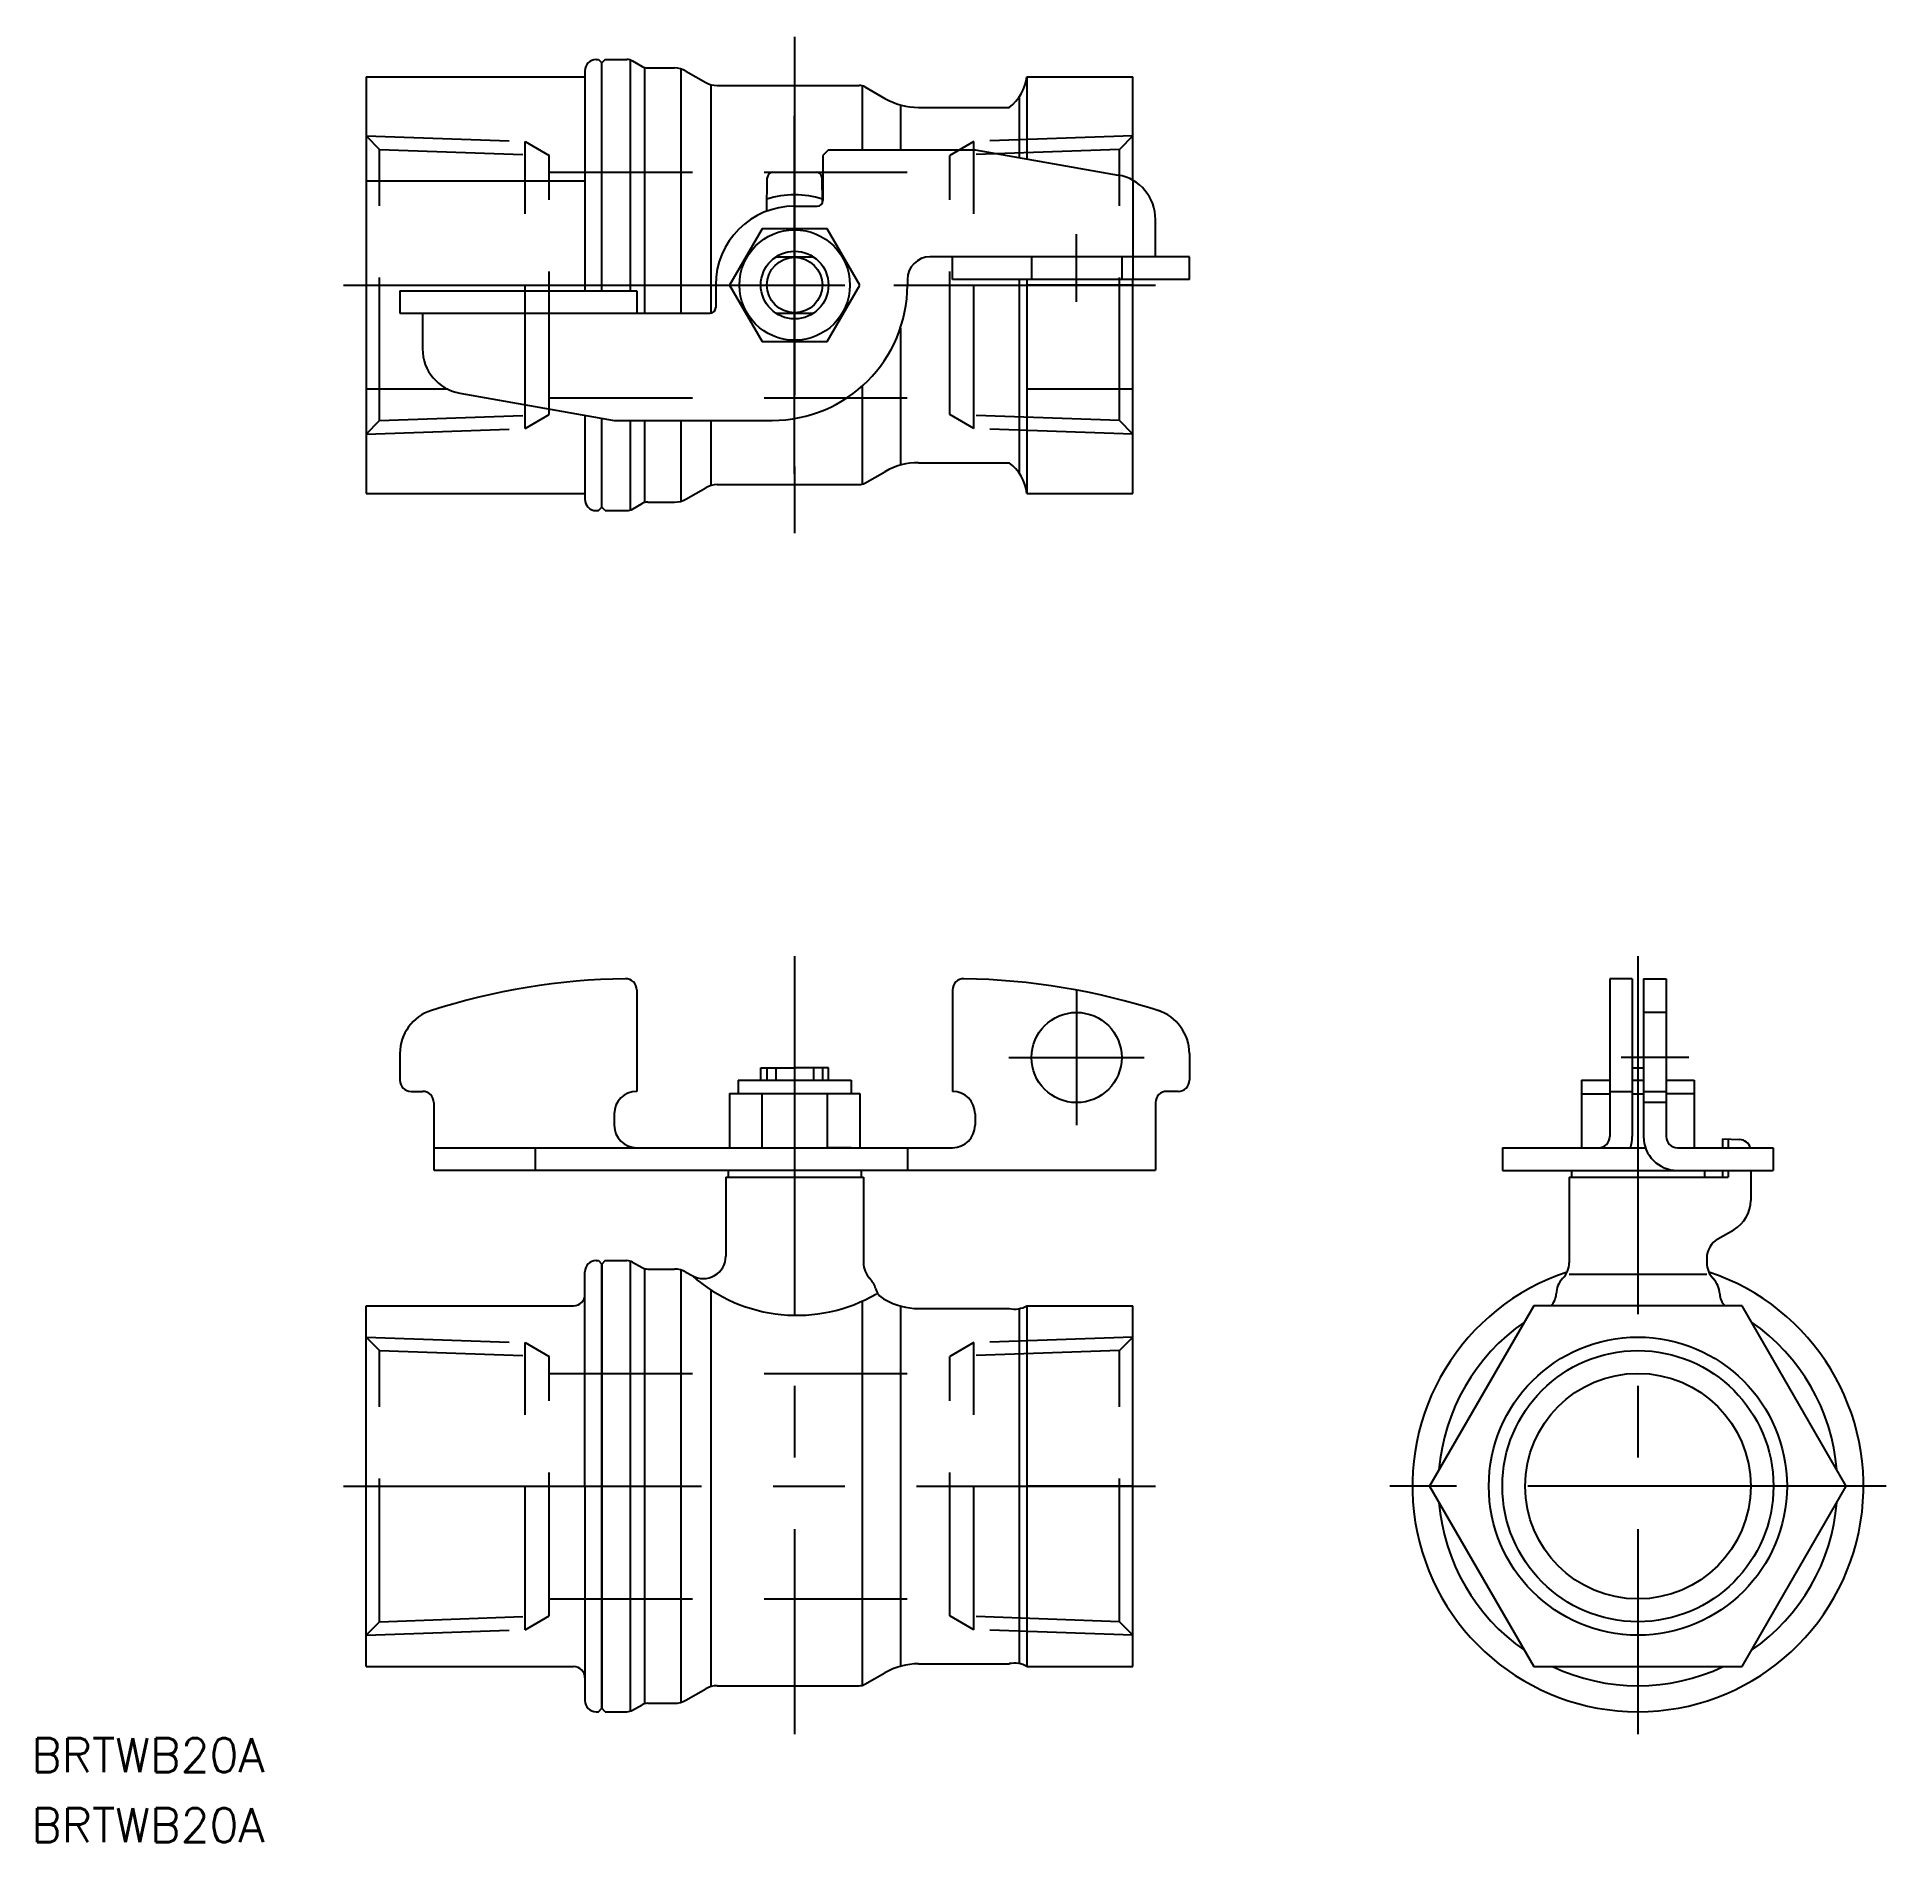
# Model space of a CAD drawing. Extents: x -142 to 22, y -32 to 129.
import ezdxf

# ---------------------------------------------------------------- set-up
doc = ezdxf.new("R2010")
doc.units = 0
doc.linetypes.add('CENTER', pattern=[50.8, 31.75, -6.35, 6.35, -6.35])
doc.linetypes.add('DASHED', pattern=[19.05, 12.7, -6.35])
doc.layers.get('0').update_dxf_attribs({"linetype": 'CONTINUOUS'})
doc.layers.add('CENTER', color=1, linetype='CENTER')
doc.styles.get("Standard").update_dxf_attribs({"font": 'txt.shx', "height": 3, "bigfont": 'bigfont.shx'})

msp = doc.modelspace()

# ---------------------------------------------------------------- linework, layer by layer
at = {"color": 7, "linetype": 'CONTINUOUS'}
for p, q in [((-92.38, 126.51), (-92.18, 126.51)), ((-92.18, 126.51), (-91.88, 126.21)), ((-91.58, 126.51), (-91.88, 126.21)), ((-91.58, 126.51), (-89.65, 126.51)), ((-89.38, 126.47), (-89.38, 106.01)), ((-89.15, 126.38), (-88.31, 125.89)), ((-112.78, 124.98), (-93.38, 124.98)), ((-112.78, 124.98), (-112.78, 88.03)), ((-93.38, 125.51), (-93.38, 106.01)), ((-91.88, 106.01), (-91.88, 126.21)), ((-88.08, 125.76), (-88.08, 104.01)), ((-87.81, 125.76), (-85.42, 125.76)), ((-84.88, 125.69), (-84.88, 104.01)), ((-84.42, 125.49), (-82.66, 124.48)), ((-54.18, 124.98), (-44.78, 124.98)), ((-54.18, 124.98), (-54.18, 117.7)), ((-44.78, 115.8), (-44.78, 124.98)), ((-82.2, 124.28), (-82.2, 104.01)), ((-81.66, 124.21), (-69.05, 124.21)), ((-68.78, 124.17), (-68.78, 118.51)), ((-68.55, 124.08), (-66.79, 123.06)), ((-54.87, 123.16), (-54.87, 117.82)), ((-65.4, 122.48), (-65.4, 118.51)), ((-63.79, 122.26), (-55.74, 122.26)), ((-71.78, 118.51), (-72.28, 118.01)), ((-71.78, 118.51), (-58.78, 118.51)), ((-65.68, 118.51), (-59.38, 118.51)), ((-58.78, 118.51), (-46.09, 116.27)), ((-76.71, 116.51), (-72.85, 116.51)), ((-72.28, 118.01), (-72.28, 114.01)), ((-112.78, 115.75), (-93.38, 115.75)), ((-77.26, 113.05), (-77.21, 116.02)), ((-72.31, 113.84), (-72.35, 116.02)), ((-74.78, 113.51), (-72.78, 113.51)), ((-77.67, 111.51), (-80.55, 106.51)), ((-71.89, 111.51), (-77.67, 111.51)), ((-69.01, 106.51), (-71.89, 111.51)), ((-42.78, 109.01), (-42.78, 112.33)), ((-76.44, 109.01), (-73.12, 109.01)), ((-39.78, 109.01), (-62.78, 109.01)), ((-60.78, 107.01), (-60.78, 109.01)), ((-39.78, 107.01), (-39.78, 109.01)), ((-64.78, 107.01), (-64.78, 106.51)), ((-39.78, 107.01), (-60.78, 107.01)), ((-54.87, 107.01), (-54.87, 89.86)), ((-54.18, 107.01), (-54.18, 88.03)), ((-44.78, 88.03), (-44.78, 107.01)), ((-109.78, 106.01), (-109.78, 104.01)), ((-109.78, 106.01), (-88.78, 106.01)), ((-88.78, 106.01), (-88.78, 104.01)), ((-81.78, 106.51), (-81.78, 104.51)), ((-80.55, 106.51), (-77.67, 101.51)), ((-71.89, 101.51), (-69.01, 106.51)), ((-44.78, 106.51), (-54.18, 106.51)), ((-109.78, 104.01), (-82.28, 104.01)), ((-107.78, 104.01), (-107.78, 100.86)), ((-76.44, 104.01), (-73.12, 104.01)), ((-65.4, 102.69), (-65.4, 90.54)), ((-77.67, 101.51), (-71.89, 101.51)), ((-105.54, 97.27), (-112.78, 97.27)), ((-104.48, 96.92), (-90.78, 94.51)), ((-68.78, 97.57), (-68.78, 88.85)), ((-44.78, 97.27), (-54.18, 97.27)), ((-93.38, 94.97), (-93.38, 87.51)), ((-91.88, 86.81), (-91.88, 94.7)), ((-90.78, 94.51), (-76.78, 94.51)), ((-89.38, 94.51), (-89.38, 86.55)), ((-88.08, 94.51), (-88.08, 87.22)), ((-84.88, 94.51), (-84.88, 87.33)), ((-82.2, 94.51), (-82.2, 88.74)), ((-63.79, 90.76), (-55.74, 90.76)), ((-81.66, 88.81), (-69.05, 88.81)), ((-68.55, 88.94), (-66.79, 89.96)), ((-112.78, 88.03), (-93.38, 88.03)), ((-89.15, 86.64), (-88.31, 87.13)), ((-87.81, 87.26), (-85.42, 87.26)), ((-84.42, 87.53), (-82.66, 88.54)), ((-54.18, 88.03), (-44.78, 88.03)), ((-92.38, 86.51), (-92.18, 86.51)), ((-92.18, 86.51), (-91.88, 86.81)), ((-91.58, 86.51), (-91.88, 86.81)), ((-91.58, 86.51), (-89.65, 86.51)), ((-2.5, 45), (-2.5, 31)), ((-0.5, 45), (-2.5, 45)), ((-0.5, 45), (-0.5, 31)), ((0.5, 45), (0.5, 31)), ((0.5, 45), (2.5, 45)), ((2.5, 45), (2.5, 31)), ((-88.78, 44), (-88.78, 35.01)), ((-60.78, 44), (-60.78, 35.01)), ((-109.78, 38.37), (-109.78, 36.01)), ((-39.78, 38.37), (-39.78, 36.01)), ((-77.78, 37.11), (-74.78, 37.11)), ((-77.78, 36.01), (-77.78, 37.11)), ((-76.44, 37.11), (-76.44, 36.01)), ((-71.78, 37.11), (-74.78, 37.11)), ((-73.12, 37.11), (-73.12, 36.01)), ((-71.78, 36.01), (-71.78, 37.11)), ((-0.5, 37.1), (0.5, 37.1)), ((-108.78, 35.01), (-107.78, 35.01)), ((-80.55, 34.81), (-69.01, 34.81)), ((-80.55, 34.81), (-80.55, 30.01)), ((-79.78, 36.01), (-69.78, 36.01)), ((-79.78, 36.01), (-79.78, 34.81)), ((-77.67, 30.01), (-77.67, 34.81)), ((-71.89, 34.81), (-71.89, 30.01)), ((-69.78, 36.01), (-69.78, 34.81)), ((-69.01, 34.81), (-69.01, 30.01)), ((-40.78, 35.01), (-41.78, 35.01)), ((-5, 36), (-5, 30)), ((-5, 36), (-2.5, 36)), ((-5, 34.8), (-2.5, 34.8)), ((-2.5, 35), (-0.5, 35)), ((-0.5, 36), (0.5, 36)), ((-0.5, 34.8), (0.5, 34.8)), ((0, 35.5), (0, 30)), ((0.5, 35), (2.5, 35)), ((2.5, 36), (5, 36)), ((5, 34.8), (2.5, 34.8)), ((5, 36), (5, 30)), ((-106.78, 34.01), (-106.78, 28.01)), ((-90.78, 33.01), (-90.78, 32.01)), ((-58.78, 33.01), (-58.78, 32.01)), ((-42.78, 34.01), (-42.78, 28.01)), ((-106.78, 30.01), (-74.78, 30.01)), ((-97.78, 30.01), (-97.78, 28.01)), ((-80.55, 30.01), (-69.01, 30.01)), ((-74.78, 30.01), (-60.78, 30.01)), ((-69.78, 30.01), (-71.78, 30.01)), ((-64.78, 30.01), (-64.78, 28.01)), ((-12, 30), (0.67, 30)), ((-12, 30), (-12, 28)), ((3.5, 30), (12, 30)), ((7.5, 30.79), (9.03, 30.73)), ((7.5, 30.79), (7.5, 30)), ((8, 30.77), (8, 30)), ((12, 30), (12, 28)), ((-106.78, 28.01), (-68.88, 28.01)), ((-80.68, 28.01), (-80.68, 27.41)), ((-74.78, 28.01), (-42.78, 28.01)), ((-68.88, 28.01), (-68.88, 27.41)), ((-12, 28), (12, 28)), ((-5.9, 28), (5.9, 28)), ((-5.9, 28), (-5.9, 27.4)), ((5.9, 28), (5.9, 27.4)), ((7.5, 28), (7.5, 27.4)), ((8, 28), (8, 27.4)), ((10, 28), (10, 25.34)), ((-80.88, 27.41), (-68.68, 27.41)), ((-80.88, 27.41), (-80.88, 20.4)), ((-68.68, 27.41), (-68.68, 19.81)), ((-6.1, 27.4), (0, 27.4)), ((-6.1, 27.4), (-6.1, 19.81)), ((0, 27.4), (8, 27.4)), ((7.1, 21.93), (8.5, 22.74)), ((-92.38, 20), (-92.18, 20)), ((-92.18, 20), (-91.88, 19.7)), ((-91.58, 20), (-91.88, 19.7)), ((-91.88, 19.7), (-91.88, -19.7)), ((-91.88, -19.7), (-91.88, 19.7)), ((-91.58, 20), (-89.65, 20)), ((-89.38, 19.96), (-89.38, -19.96)), ((-89.15, 19.87), (-88.31, 19.38)), ((-6.1, 19.92), (-6.1, 19.81)), ((6.1, 20.2), (6.1, 19.81)), ((-93.38, 0), (-93.38, 19)), ((-88.08, 19.29), (-88.08, -19.25)), ((-87.81, 19.25), (-85.42, 19.25)), ((-84.88, 19.18), (-84.88, -19.18)), ((-84.42, 18.98), (-83.88, 18.67)), ((-6.1, 18.81), (6.1, 18.81)), ((-82.2, 17.39), (-82.2, -17.77)), ((-68.78, 16.41), (-68.78, -17.66)), ((-66.9, 16.61), (-66.79, 16.55)), ((-112.78, -16), (-112.78, 16)), ((-112.78, 16), (-94.38, 16)), ((-65.4, 15.97), (-65.4, -15.97)), ((-63.79, 15.75), (-55.74, 15.75)), ((-54.87, 15.75), (-54.87, -15.75)), ((-54.18, 16), (-54.18, -16)), ((-54.18, 16), (-44.78, 16)), ((-44.78, -16), (-44.78, 16)), ((-9.24, 16), (-18.48, 0)), ((9.24, 16), (-9.24, 16)), ((18.48, 0), (9.24, 16)), ((-112.78, 0), (-93.38, 0)), ((-93.38, 0), (-93.38, -19)), ((-44.78, 0), (-54.18, 0)), ((-18.48, 0), (-9.24, -16)), ((9.24, -16), (18.48, 0)), ((-112.78, -16), (-94.38, -16)), ((-63.79, -15.75), (-55.74, -15.75)), ((-54.18, -16), (-44.78, -16)), ((-9.24, -16), (9.24, -16)), ((-84.42, -18.98), (-82.66, -17.97)), ((-81.66, -17.7), (-69.05, -17.7)), ((-68.55, -17.57), (-66.79, -16.55)), ((-89.15, -19.87), (-88.31, -19.38)), ((-87.81, -19.25), (-85.42, -19.25)), ((-92.38, -20), (-92.18, -20)), ((-92.18, -20), (-91.88, -19.7)), ((-91.58, -20), (-91.88, -19.7)), ((-91.58, -20), (-89.65, -20))]:
    msp.add_line(p, q, dxfattribs=at)
at = {"color": 3, "linetype": 'DASHED'}
for p, q in [((-112.78, 119.73), (-98.68, 119.24)), ((-112.78, 119.73), (-111.58, 118.53)), ((-44.78, 119.73), (-58.88, 119.24)), ((-44.78, 119.73), (-45.98, 118.53)), ((-111.58, 94.49), (-111.58, 118.53)), ((-111.58, 118.53), (-96.54, 118)), ((-98.68, 93.78), (-98.68, 119.24)), ((-98.68, 119.24), (-96.54, 118)), ((-58.88, 119.24), (-61.02, 118)), ((-45.98, 118.53), (-61.02, 118)), ((-58.88, 93.78), (-58.88, 119.24)), ((-45.98, 94.49), (-45.98, 118.53)), ((-96.54, 95.02), (-96.54, 118)), ((-96.54, 116.51), (-61.02, 116.51)), ((-61.02, 95.02), (-61.02, 118)), ((-44.78, 115.8), (-44.78, 107.01)), ((-53.78, 109.01), (-53.78, 107.01)), ((-45.78, 109.01), (-45.78, 107.01)), ((-96.54, 96.51), (-61.02, 96.51)), ((-112.78, 93.29), (-111.58, 94.49)), ((-112.78, 93.29), (-98.68, 93.78)), ((-111.58, 94.49), (-96.54, 95.02)), ((-98.68, 93.78), (-96.54, 95.02)), ((-58.88, 93.78), (-61.02, 95.02)), ((-45.98, 94.49), (-61.02, 95.02)), ((-44.78, 93.29), (-58.88, 93.78)), ((-44.78, 93.29), (-45.98, 94.49)), ((2.5, 42.01), (0.5, 42.01)), ((2.5, 34.01), (0.5, 34.01)), ((-112.78, 13.22), (-98.68, 12.73)), ((-112.78, 13.22), (-111.58, 12.02)), ((-44.78, 13.22), (-58.88, 12.73)), ((-44.78, 13.22), (-45.98, 12.02)), ((-111.58, -12.02), (-111.58, 12.02)), ((-111.58, 12.02), (-96.54, 11.49)), ((-98.68, -12.73), (-98.68, 12.73)), ((-98.68, 12.73), (-96.54, 11.49)), ((-96.54, -11.49), (-96.54, 11.49)), ((-58.88, 12.73), (-61.02, 11.49)), ((-45.98, 12.02), (-61.02, 11.49)), ((-61.02, -11.49), (-61.02, 11.49)), ((-58.88, -12.73), (-58.88, 12.73)), ((-45.98, -12.02), (-45.98, 12.02)), ((-96.54, 10), (-61.02, 10)), ((-96.54, -10), (-61.02, -10)), ((-112.78, -13.22), (-111.58, -12.02)), ((-112.78, -13.22), (-98.68, -12.73)), ((-111.58, -12.02), (-96.54, -11.49)), ((-98.68, -12.73), (-96.54, -11.49)), ((-58.88, -12.73), (-61.02, -11.49)), ((-45.98, -12.02), (-61.02, -11.49)), ((-44.78, -13.22), (-58.88, -12.73)), ((-44.78, -13.22), (-45.98, -12.02))]:
    msp.add_line(p, q, dxfattribs=at)
at = {"color": 3, "linetype": 'CONTINUOUS'}
for p, q in [((-77.24, 37.11), (-77.24, 36.01)), ((-72.32, 37.11), (-72.32, 36.01))]:
    msp.add_line(p, q, dxfattribs=at)
at = {"color": 7, "linetype": 'CONTINUOUS'}
for centre, radius in [((-74.78, 106.51), 4.9), ((-74.78, 106.51), 3), ((-49.78, 38.01), 4), ((0, 0), 12.02), ((0, 0), 10)]:
    msp.add_circle(centre, radius, dxfattribs=at)
at = {"color": 3, "linetype": 'CONTINUOUS'}
for centre, radius in [((-74.78, 106.51), 2.46), ((0, 0), 13.22)]:
    msp.add_circle(centre, radius, dxfattribs=at)
at = {"color": 7, "linetype": 'CONTINUOUS'}
for centre, radius, start, end in [((-92.38, 125.51), 1, 90, 180), ((-89.65, 125.51), 1, 60, 90), ((-87.81, 126.76), 1, 240, 270), ((-85.42, 123.76), 2, 60, 90), ((-58.17, 125.46), 4.01, 307.2107, 353.2496), ((-81.66, 126.21), 2, 240, 270), ((-69.05, 123.21), 1, 60, 90.0646), ((-63.79, 128.26), 6, 240, 270), ((-76.71, 116.01), 0.5, 90, 179), ((-72.85, 116.01), 0.5, 1, 90), ((-46.78, 112.33), 4, 0, 80), ((-74.78, 106.51), 7, 90, 180), ((-74.78, 106.51), 8, 72.0447, 107.9553), ((-72.78, 114.01), 0.5, 270, 0), ((-62.78, 107.01), 2, 90, 180), ((-76.78, 106.51), 12, 270, 0), ((-82.28, 104.51), 0.5, 270, 0), ((-103.78, 100.86), 4, 180, 260.0418), ((-63.79, 84.76), 6, 90, 120), ((-58.17, 87.56), 4.01, 6.7506, 52.7891), ((-81.66, 86.81), 2, 90, 120), ((-69.05, 89.81), 1, 269.9354, 300), ((-92.38, 87.51), 1, 180, 270), ((-87.81, 86.26), 1, 90, 120), ((-85.42, 89.26), 2, 270, 300), ((-89.65, 87.51), 1, 270, 300), ((-88.78, -14.99), 60, 90.9711, 107.6722), ((-89.78, 44), 1, 0.0004, 90.9711), ((-59.78, 44), 1, 89.0289, 179.9996), ((-60.78, -14.99), 60, 72.1195, 89.0289), ((-105.78, 38.37), 4, 107.6722, 180), ((-43.78, 38.37), 4, 0.0001, 72.3278), ((-108.78, 36.01), 1, 180, 270), ((-107.78, 34.01), 1, 0, 90), ((-88.78, 33.01), 2, 90.0004, 180), ((-60.78, 33.01), 2, 0, 89.9995), ((-41.78, 34.01), 1, 90, 180), ((-40.78, 36.01), 1, 270, 360), ((-88.78, 32.01), 2, 180, 270), ((-60.78, 32.01), 2, 270, 360), ((-3.5, 31), 1, 270, 360), ((-3.5, 31), 3, 340.5288, 360), ((3.5, 31), 3, 180, 270), ((3.5, 31), 1, 180, 270), ((9, 29.73), 1, 15.4076, 88), ((7, 25.34), 3, 300, 0), ((8.1, 20.2), 2, 120, 180), ((-92.38, 19), 1, 90, 180), ((-89.65, 19), 1, 60, 90), ((-82.88, 20.4), 2, 240, 0), ((-66.68, 19.81), 2, 180, 224.555), ((-8.1, 19.81), 2, 315.445, 0), ((8.1, 19.81), 2, 180, 224.555), ((-87.81, 20.25), 1, 240, 270), ((-85.42, 17.25), 2, 60, 90), ((-74.59, 29.14), 13.99, 228.4035, 300.3328), ((-69.53, 17), 2, 15.0784, 44.555), ((0, 0), 20, 108.2889, 71.7111), ((-5.25, 17), 2, 135.445, 178.5688), ((5.25, 17), 2, 1.4311, 44.555), ((-94.38, 17), 1, 270, 0), ((-66.15, 17.91), 1.5, 195.0784, 240), ((-63.79, 21.75), 6, 240, 270), ((-8.75, 17.09), 1.5, 313.3462, 358.5689), ((8.75, 17.09), 1.5, 181.4312, 226.6538), ((-55.31, 18.03), 2.33, 259.2693, 298.9532), ((0, 0), 17.7, 124.6829, 175.3171), ((0, 0), 17.7, 4.6829, 55.3171), ((0, 0), 17.7, 184.6829, 235.3171), ((0, 0), 17.7, 304.6829, 355.3171), ((-94.38, -17), 1, 360, 90), ((-63.79, -21.75), 6, 90, 120), ((-55.31, -18.03), 2.33, 61.0468, 100.7307), ((0, 0), 17.7, 244.6829, 295.3171), ((-81.66, -19.7), 2, 90, 120), ((-69.05, -16.7), 1, 269.9354, 300), ((-92.38, -19), 1, 180, 270), ((-87.81, -20.25), 1, 90, 120), ((-85.42, -17.25), 2, 270, 300), ((-89.65, -19), 1, 270, 300)]:
    msp.add_arc(centre, radius, start, end, dxfattribs=at)
at = {"layer": 'CENTER', "color": 1, "linetype": 'CENTER'}
for p, q in [((-74.78, 128.51), (-74.78, 84.51)), ((-74.78, 89.76), (-74.78, 123.26)), ((-49.78, 105.01), (-49.78, 111.01)), ((-114.78, 106.51), (-42.78, 106.51)), ((-104.08, 106.51), (-44.78, 106.51)), ((-74.78, 47), (-74.78, -22)), ((0, 47), (0, -22)), ((-49.78, 44.01), (-49.78, 32.01)), ((-55.78, 38.01), (-43.78, 38.01)), ((4.5, 38.01), (-1.5, 38.01)), ((-114.78, 0), (-42.78, 0)), ((22, 0), (-22, 0))]:
    msp.add_line(p, q, dxfattribs=at)

# ---------------------------------------------------------------- texts
at = {"color": 7, "linetype": 'CONTINUOUS'}
for p in [(-142.48, -25.35), (-142.48, -31.56)]:
    msp.add_text('BRTWB20A', height=3, dxfattribs=at).set_placement(p)

doc.saveas('drawing.dxf')
